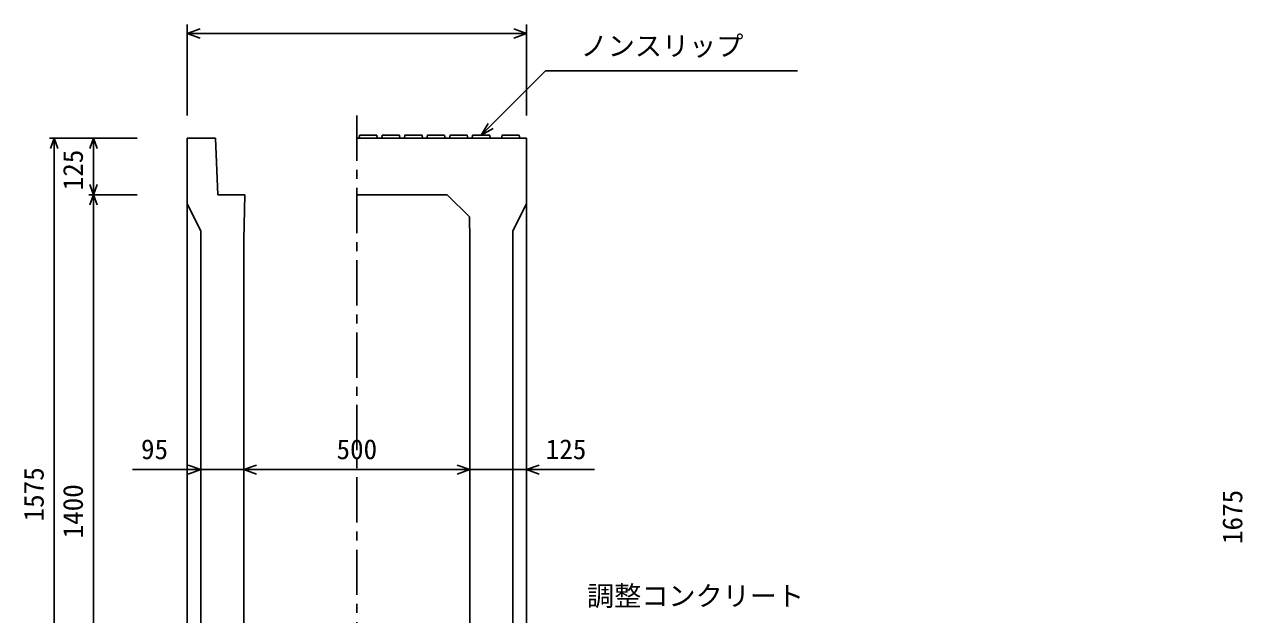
# Model space of a CAD drawing. Units: millimetres, scale not verified. Extents: x -16800 to 16800, y -5940 to 5940.
# Drawn here: x 11015 to 13708, y -993 to 312 of the extents above; entities that cross this region are included whole.
import ezdxf
from ezdxf.enums import TextEntityAlignment as Align

# ---------------------------------------------------------------- set-up
doc = ezdxf.new("R2010")
doc.units = ezdxf.units.MM
doc.header["$LTSCALE"] = 20
doc.linetypes.add('CHAIN1', pattern=[8, 5, -1, 1, -1])
for name, color, linetype, lineweight in [('0-0_DIM', 7, 'Continuous', 25), ('0-2_HATCH', 6, 'Continuous', 25), ('0-5_OUTLINE', 3, 'Continuous', 25)]:
    doc.layers.add(name, color=color, linetype=linetype, lineweight=lineweight)
doc.styles.add('ＭＳ ゴシック', font='')
doc.styles.get('ＭＳ ゴシック').set_extended_font_data('MS Gothic')

msp = doc.modelspace()

# ---------------------------------------------------------------- linework, layer by layer
at = {"layer": '0-0_DIM'}
for p, q in [((11375, 312.39), (11375, 110.65)), ((12125, 312.39), (12125, 110.65)), ((12125, 292.39), (11375, 292.39)), ((12025, 67.15), (12167.21, 209.36)), ((12724.1, 209.36), (12167.21, 209.36)), ((12025, 67.15), (12040, 93.13)), ((12025, 67.15), (12050.98, 82.15)), ((11070.8, 60.65), (11264.13, 60.65)), ((11080.8, 60.65), (11080.8, -1514.35)), ((11167.46, -64.35), (11167.46, 60.65)), ((11157.46, -64.35), (11264.13, -64.35)), ((11167.46, -1464.35), (11167.46, -64.35)), ((11405, -672.39), (11254.31, -672.39)), ((11500, -672.39), (11405, -672.39)), ((11500, -672.39), (12000, -672.39)), ((12000, -672.39), (12125, -672.39)), ((12275.36, -672.39), (12125, -672.39))]:
    msp.add_line(p, q, dxfattribs=at)
at = {"layer": '0-0_DIM', "linetype": 'CHAIN1'}
msp.add_line((11750, 110.65), (11750, -1814.35), dxfattribs=at)
at = {"layer": '0-0_DIM'}
for points in [[(11403.23, 282.13), (11375.04, 292.39), (11403.23, 302.65)], [(12096.85, 302.65), (12125.04, 292.39), (12096.85, 282.13)], [(11072.59, 38.1), (11080.8, 60.65), (11089.01, 38.1)], [(11159.26, 38.1), (11167.46, 60.65), (11175.67, 38.1)], [(11175.67, -41.8), (11167.46, -64.35), (11159.26, -41.8)], [(11159.26, -86.9), (11167.46, -64.35), (11175.67, -86.9)], [(11376.81, -682.65), (11405, -672.39), (11376.81, -662.13)], [(11528.19, -682.65), (11500, -672.39), (11528.19, -662.13)], [(11971.81, -662.13), (12000, -672.39), (11971.81, -682.65)], [(12153.19, -682.65), (12125, -672.39), (12153.19, -662.13)]]:
    msp.add_lwpolyline(points, dxfattribs=at)
at = {"layer": '0-2_HATCH'}
for p, q in [((11795, 60.65), (11794, 67.15)), ((11845, 60.65), (11844, 67.15)), ((11895, 60.65), (11894, 67.15)), ((11945, 60.65), (11944, 67.15)), ((11995, 60.65), (11994, 67.15)), ((12045, 60.65), (12044, 67.15)), ((12110, 60.65), (12109, 67.15))]:
    msp.add_line(p, q, dxfattribs=at)
for points in [[(11794, 67.15), (11756, 67.15), (11755, 60.65)], [(11844, 67.15), (11806, 67.15), (11805, 60.65)], [(11894, 67.15), (11856, 67.15), (11855, 60.65)], [(11944, 67.15), (11906, 67.15), (11905, 60.65)], [(11994, 67.15), (11956, 67.15), (11955, 60.65)], [(12044, 67.15), (12006, 67.15), (12005, 60.65)], [(12109, 67.15), (12071, 67.15), (12070, 60.65)]]:
    msp.add_lwpolyline(points, dxfattribs=at)
at = {"layer": '0-5_OUTLINE'}
for p, q in [((11437.5, 60.65), (11375, 60.65)), ((11375, 60.65), (11375, -1514.35)), ((11437.5, 60.65), (11442.5, -64.35)), ((12125, 60.65), (11750, 60.65)), ((11502.5, -64.35), (11442.5, -64.35)), ((11502.5, -64.35), (11500, -164.35)), ((11750, -64.35), (11950, -64.35)), ((11375, -84.35), (11405, -144.35)), ((12125, -84.35), (12095, -144.35)), ((11405, -144.35), (11405, -1514.35)), ((12095, -144.35), (12095, -1514.35)), ((11500, -164.35), (11500, -1514.35)), ((12000, -164.35), (12000, -1514.35))]:
    msp.add_line(p, q, dxfattribs=at)
for points in [[(12125, 60.65), (12125, -1404.35), (12725, -1454.35)], [(11950, -64.35), (11998.72, -113.07), (12000, -164.35)]]:
    msp.add_lwpolyline(points, dxfattribs=at)

# ---------------------------------------------------------------- texts
at = {"layer": '0-0_DIM', "style": 'ＭＳ ゴシック'}
for s, p in [('ノンスリップ', (12244.52, 229.54)), ('95', (11272.73, -662.39)), ('500', (11705, -662.39)), ('125', (12167.56, -662.39)), ('調整コンクリート', (12258.73, -986.8))]:
    msp.add_text(s, height=43.99, dxfattribs=at).set_placement(p, align=Align.BOTTOM_LEFT)
for s, p in [('125', (11157.46, -54.6)), ('1575', (11070.8, -786.85)), ('1400', (11157.46, -824.35)), ('1675', (13720.8, -836.85))]:
    msp.add_text(s, height=43.99, rotation=90, dxfattribs=at).set_placement(p, align=Align.BOTTOM_LEFT)

doc.saveas('drawing.dxf')
